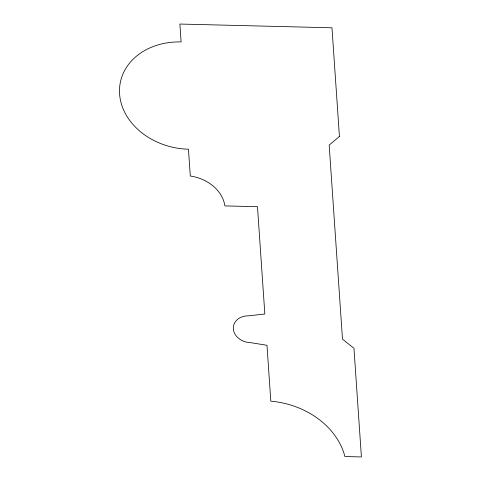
<?xml version="1.0" encoding="UTF-8"?>
<svg xmlns="http://www.w3.org/2000/svg" width="481" height="481" viewBox="0 0 481 481"><rect width="100%" height="100%" fill="white"/><g stroke="black" fill="none" stroke-linecap="round" stroke-linejoin="round"><path stroke-width="0.72" d="M339.43 136.436L329.178 145.106L342.484 339.105L353.962 348.31L361.411 456.95L344.907 456.541A77.88 62.849 11.8 0 0 270.815 401.166L266.985 345.286L250.535 342.646A16.444 13.27 11.8 0 1 233.315 328.836A16.444 13.27 11.8 0 1 248.695 315.825L264.839 313.991L257.479 206.704L224.88 205.904A38.402 30.988 11.8 0 0 190.296 176.04L188.456 149.218A65.777 53.078 11.8 0 1 119.589 93.969A65.777 53.078 11.8 0 1 181.096 41.931L179.87 24.05L331.974 27.796L339.43 136.436"/></g></svg>
